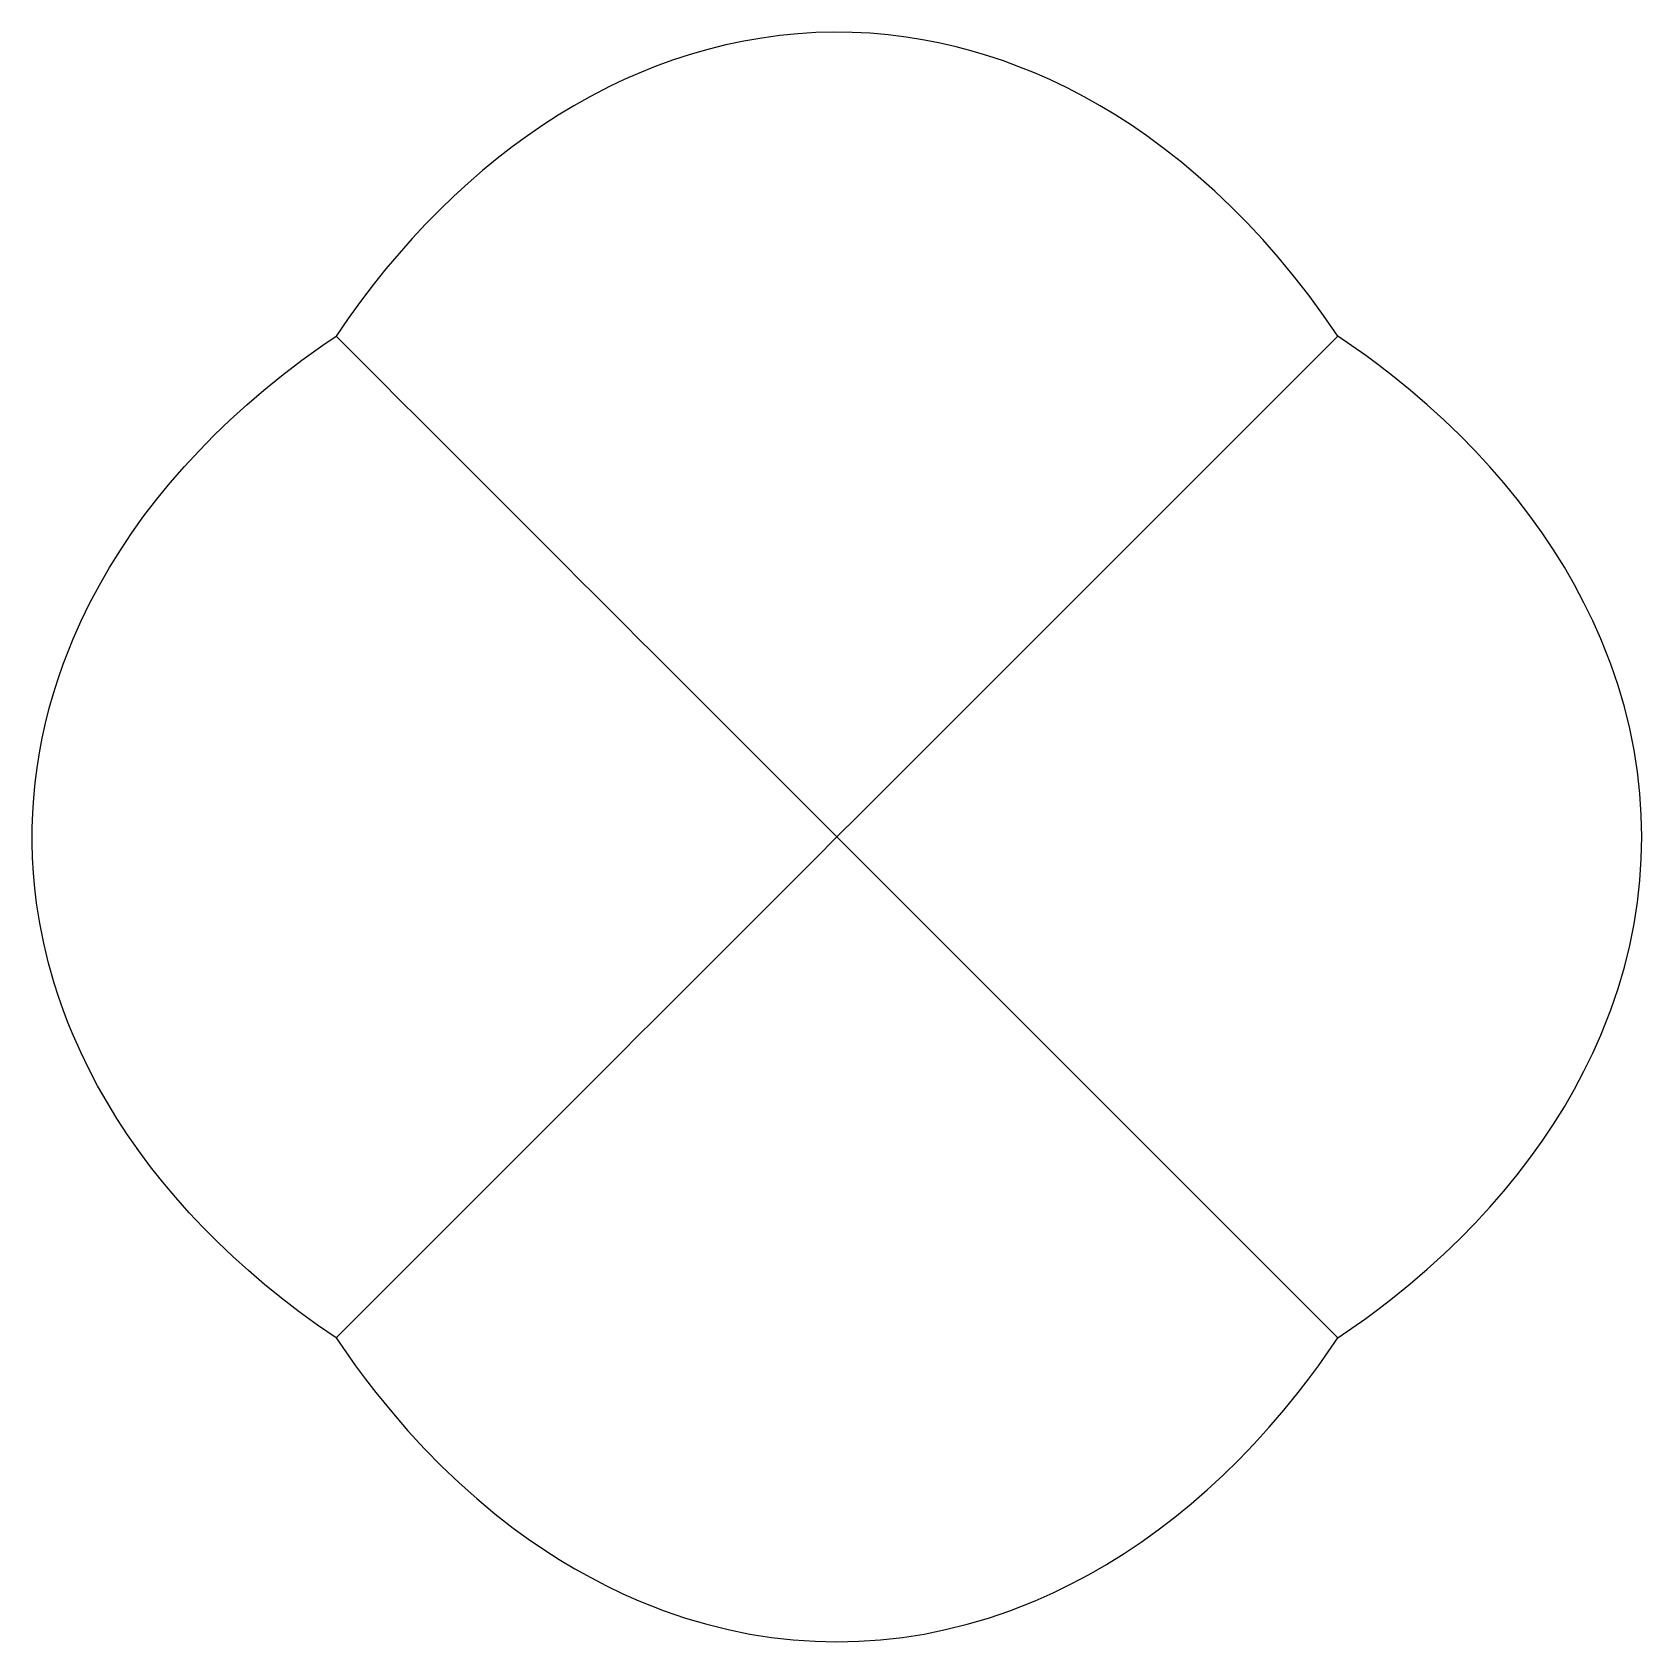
# Model space of a CAD drawing. Header units: millimetres. Extents: x -28.4 to 28.4, y -28.4 to 28.4.
import ezdxf

# ---------------------------------------------------------------- set-up
doc = ezdxf.new("R2010")
doc.units = ezdxf.units.MM
doc.layers.add('默认值', color=18, linetype='Continuous', true_color=0x000000)

msp = doc.modelspace()

# ---------------------------------------------------------------- linework, layer by layer
at = {"layer": '默认值', "extrusion": (0.707107, 0.707107, 9.39044e-15)}
msp.add_lwpolyline([(25, -17.678), (24.32, -18.372), (23.621, -19.048), (22.737, -19.85), (21.826, -20.621), (20.889, -21.36), (19.926, -22.066), (19.418, -22.419), (18.904, -22.762), (18.384, -23.096), (17.858, -23.421), (17.326, -23.736), (16.789, -24.042), (16.246, -24.338), (15.698, -24.624), (14.991, -24.975), (14.277, -25.31), (13.555, -25.628), (12.826, -25.93), (12.091, -26.214), (11.349, -26.482), (10.602, -26.733), (9.848, -26.967), (9.237, -27.143), (8.624, -27.307), (7.565, -27.563), (6.498, -27.785), (5.425, -27.973), (4.346, -28.128), (3.264, -28.248), (2.178, -28.334), (1.089, -28.385), (0, -28.403), (-1.089, -28.385), (-2.178, -28.334), (-3.264, -28.248), (-4.346, -28.128), (-5.425, -27.973), (-6.498, -27.785), (-7.565, -27.563), (-8.624, -27.307)], dxfattribs=at)
at = {"layer": '默认值', "extrusion": (0.707107, -0.707107, 2.80842e-15)}
msp.add_lwpolyline([(25, 17.678), (24.32, 18.372), (23.621, 19.048), (22.88, 19.724), (22.121, 20.377), (21.343, 21.008), (20.547, 21.616), (19.734, 22.201), (18.905, 22.762), (18.058, 23.299), (17.197, 23.811), (16.321, 24.298), (15.431, 24.759), (14.529, 25.194), (13.614, 25.603), (12.688, 25.985), (11.751, 26.34), (10.804, 26.667), (9.848, 26.967), (9.237, 27.143), (8.624, 27.307)], dxfattribs=at)
at = {"layer": '默认值', "extrusion": (-1.80493e-10, 0.707107, -0.707107)}
msp.add_lwpolyline([(-27.307, 8.624), (-27.138, 9.255), (-26.955, 9.889), (-26.67, 10.796), (-26.36, 11.694), (-26.027, 12.581), (-25.669, 13.459), (-25.288, 14.326), (-24.883, 15.181), (-24.455, 16.025), (-24.004, 16.857), (-23.531, 17.676), (-23.035, 18.481), (-22.517, 19.274), (-21.977, 20.052), (-21.416, 20.815), (-20.833, 21.564), (-20.229, 22.297), (-19.605, 23.014), (-19.138, 23.525), (-18.661, 24.026), (-18.174, 24.518), (-17.678, 25)], dxfattribs=at)
at = {"layer": '默认值', "extrusion": (-0.707107, 0.707107, 0)}
msp.add_lwpolyline([(-8.624, 27.307), (-7.565, 27.563), (-6.498, 27.785), (-5.425, 27.973), (-4.346, 28.128), (-3.264, 28.248), (-2.178, 28.334), (-1.089, 28.385), (0, 28.403), (1.089, 28.385), (2.178, 28.334), (3.264, 28.248), (4.346, 28.128), (5.425, 27.973), (6.498, 27.785), (7.565, 27.563), (8.624, 27.307), (9.237, 27.143), (9.848, 26.967), (10.804, 26.667), (11.751, 26.34), (12.688, 25.985), (13.614, 25.603), (14.529, 25.194), (15.431, 24.759), (16.321, 24.298), (17.197, 23.811), (18.058, 23.299), (18.905, 22.762), (19.734, 22.201), (20.547, 21.616), (21.343, 21.008), (22.121, 20.377), (22.88, 19.724), (23.621, 19.048), (24.32, 18.372), (25, 17.678)], dxfattribs=at)
at = {"layer": '默认值', "extrusion": (1.20374e-14, 0.707107, -0.707107)}
msp.add_lwpolyline([(-27.307, -8.624), (-27.564, -7.56), (-27.786, -6.491), (-27.975, -5.416), (-28.129, -4.338), (-28.248, -3.256), (-28.334, -2.172), (-28.385, -1.087), (-28.403, 0), (-28.385, 1.087), (-28.334, 2.172), (-28.248, 3.256), (-28.129, 4.338), (-27.975, 5.416), (-27.786, 6.491), (-27.564, 7.56), (-27.307, 8.624)], dxfattribs=at)
at = {"layer": '默认值', "extrusion": (0.707107, 0.707107, 4.77024e-15)}
msp.add_lwpolyline([(-8.624, -27.307), (-9.237, -27.143), (-9.848, -26.967), (-10.602, -26.733), (-11.349, -26.482), (-12.091, -26.214), (-12.826, -25.93), (-13.555, -25.628), (-14.277, -25.31), (-14.991, -24.975), (-15.698, -24.624), (-16.246, -24.338), (-16.789, -24.042), (-17.326, -23.736), (-17.858, -23.421), (-18.384, -23.096), (-18.904, -22.762), (-19.418, -22.419), (-19.926, -22.066), (-20.889, -21.36), (-21.826, -20.621), (-22.737, -19.85), (-23.621, -19.048), (-24.32, -18.372), (-25, -17.678)], dxfattribs=at)
at = {"layer": '默认值', "extrusion": (-2.52577e-15, -0.707107, 0.707107)}
msp.add_lwpolyline([(17.678, -25), (18.174, -24.518), (18.661, -24.026), (19.138, -23.525), (19.605, -23.014), (20.229, -22.297), (20.833, -21.564), (21.416, -20.815), (21.977, -20.052), (22.517, -19.274), (23.035, -18.481), (23.531, -17.676), (24.004, -16.857), (24.455, -16.025), (24.883, -15.181), (25.288, -14.326), (25.669, -13.459), (26.027, -12.581), (26.36, -11.694), (26.67, -10.796), (26.957, -9.883), (27.138, -9.255), (27.307, -8.624)], dxfattribs=at)
at = {"layer": '默认值', "extrusion": (0.707107, -2.75609e-15, 0.707107)}
msp.add_lwpolyline([(-17.678, 25), (-18.174, 24.518), (-18.661, 24.026), (-19.138, 23.525), (-19.605, 23.014), (-20.292, 22.222), (-20.955, 21.411), (-21.593, 20.579), (-22.204, 19.73), (-22.79, 18.862), (-23.349, 17.976), (-23.882, 17.073), (-24.387, 16.154), (-24.775, 15.399), (-25.144, 14.635), (-25.495, 13.863), (-25.826, 13.082), (-26.138, 12.293), (-26.431, 11.497), (-26.704, 10.693), (-26.957, 9.883), (-27.138, 9.255), (-27.307, 8.624), (-27.563, 7.564), (-27.785, 6.497), (-27.973, 5.424), (-28.128, 4.346), (-28.248, 3.264), (-28.334, 2.179), (-28.385, 1.09), (-28.403, 0), (-28.385, -1.09), (-28.334, -2.179), (-28.248, -3.264), (-28.128, -4.346), (-27.973, -5.424), (-27.785, -6.497), (-27.563, -7.564), (-27.307, -8.624), (-27.137, -9.26), (-26.955, -9.889), (-26.67, -10.796), (-26.36, -11.694), (-26.027, -12.581), (-25.669, -13.459), (-25.288, -14.326), (-24.883, -15.181), (-24.455, -16.025), (-24.004, -16.857), (-23.531, -17.676), (-23.035, -18.481), (-22.517, -19.274), (-21.977, -20.052), (-21.416, -20.815), (-20.833, -21.564), (-20.229, -22.297), (-19.605, -23.014), (-19.138, -23.525), (-18.661, -24.026), (-18.174, -24.518), (-17.678, -25)], dxfattribs=at)
at = {"layer": '默认值'}
for points in [[(17.678, 17.678, 17.678), (17.172, 18.408, 17.172), (16.651, 19.116, 16.651), (16.116, 19.803, 16.116), (15.565, 20.467, 15.565), (15.025, 21.082, 15.025), (14.474, 21.674, 14.474), (13.911, 22.244, 13.911), (13.336, 22.791, 13.336), (12.751, 23.314, 12.751), (12.156, 23.814, 12.156), (11.55, 24.29, 11.55), (10.935, 24.742, 10.935), (10.391, 25.116, 10.391), (9.841, 25.471, 9.841), (9.285, 25.806, 9.285), (8.723, 26.122, 8.723), (8.12, 26.435, 8.12), (7.511, 26.727, 7.511), (6.969, 26.965, 6.969), (6.422, 27.185, 6.422), (5.873, 27.388, 5.873), (5.32, 27.572, 5.32), (4.765, 27.738, 4.765), (4.207, 27.886, 4.207), (3.647, 28.015, 3.647), (3.084, 28.126, 3.084), (2.447, 28.229, 2.447), (1.808, 28.308, 1.808), (1.17, 28.363, 1.17), (0.53, 28.394, 0.53), (-0.109, 28.402, -0.109), (-0.747, 28.386, -0.747), (-1.385, 28.347, -1.385), (-2.022, 28.284, -2.022), (-2.657, 28.197, -2.657), (-3.291, 28.087, -3.291), (-3.923, 27.954, -3.923), (-4.552, 27.797, -4.552), (-5.179, 27.616, -5.179), (-5.802, 27.413, -5.802), (-6.422, 27.186, -6.422), (-7.039, 26.935, -7.039), (-7.511, 26.727, -7.511), (-8.004, 26.493, -8.004), (-8.723, 26.122, -8.723), (-9.284, 25.807, -9.284), (-9.838, 25.473, -9.838), (-10.386, 25.12, -10.386), (-10.927, 24.748, -10.927), (-11.461, 24.358, -11.461), (-11.988, 23.949, -11.988), (-12.508, 23.523, -12.508), (-13.02, 23.078, -13.02), (-13.524, 22.616, -13.524), (-14.02, 22.136, -14.02), (-14.507, 21.639, -14.507), (-14.986, 21.125, -14.986), (-15.456, 20.594, -15.456), (-15.918, 20.047, -15.918), (-16.369, 19.483, -16.369), (-16.812, 18.902, -16.812), (-17.25, 18.298, -17.25), (-17.678, 17.678, -17.678)], [(-17.678, -17.678, 17.678), (-18.336, -17.223, 17.223), (-18.976, -16.757, 16.757), (-19.599, -16.278, 16.278), (-20.204, -15.788, 15.788), (-20.772, -15.302, 15.302), (-21.322, -14.806, 14.806), (-21.853, -14.3, 14.3), (-22.366, -13.785, 13.785), (-22.86, -13.261, 13.261), (-23.335, -12.728, 12.728), (-23.79, -12.186, 12.186), (-24.225, -11.636, 11.636), (-24.641, -11.078, 11.078), (-25.035, -10.512, 10.512), (-25.409, -9.94, 9.94), (-25.761, -9.362, 9.362), (-26.092, -8.777, 8.777), (-26.402, -8.186, 8.186), (-26.69, -7.59, 7.59), (-26.957, -6.988, 6.988), (-27.138, -6.544, 6.544), (-27.307, -6.098, 6.098), (-27.471, -5.63, 5.63), (-27.622, -5.16, 5.16), (-27.822, -4.458, 4.458), (-27.992, -3.752, 3.752), (-28.133, -3.044, 3.044), (-28.244, -2.332, 2.332), (-28.308, -1.802, 1.802), (-28.356, -1.271, 1.271), (-28.387, -0.74, 0.74), (-28.401, -0.209, 0.209), (-28.4, 0.322, -0.322), (-28.381, 0.852, -0.852), (-28.347, 1.382, -1.382), (-28.296, 1.912, -1.912), (-28.229, 2.44, -2.44), (-28.146, 2.967, -2.967), (-28.047, 3.493, -3.493), (-27.931, 4.018, -4.018), (-27.8, 4.541, -4.541), (-27.652, 5.062, -5.062), (-27.488, 5.581, -5.581), (-27.307, 6.098, -6.098), (-27.137, 6.546, -6.546), (-26.955, 6.992, -6.992), (-26.671, 7.632, -7.632), (-26.362, 8.266, -8.266), (-26.029, 8.893, -8.893), (-25.671, 9.513, -9.513), (-25.29, 10.126, -10.126), (-24.885, 10.732, -10.732), (-24.456, 11.33, -11.33), (-24.004, 11.92, -11.92), (-23.529, 12.5, -12.5), (-23.032, 13.071, -13.071), (-22.514, 13.632, -13.632), (-21.974, 14.182, -14.182), (-21.413, 14.722, -14.722), (-20.83, 15.25, -15.25), (-20.228, 15.768, -15.768), (-19.605, 16.273, -16.273), (-18.888, 16.822, -16.822), (-18.148, 17.355, -17.355), (-17.678, 17.678, -17.678)]]:
    msp.add_polyline3d(points, dxfattribs=at)

doc.saveas('drawing.dxf')
